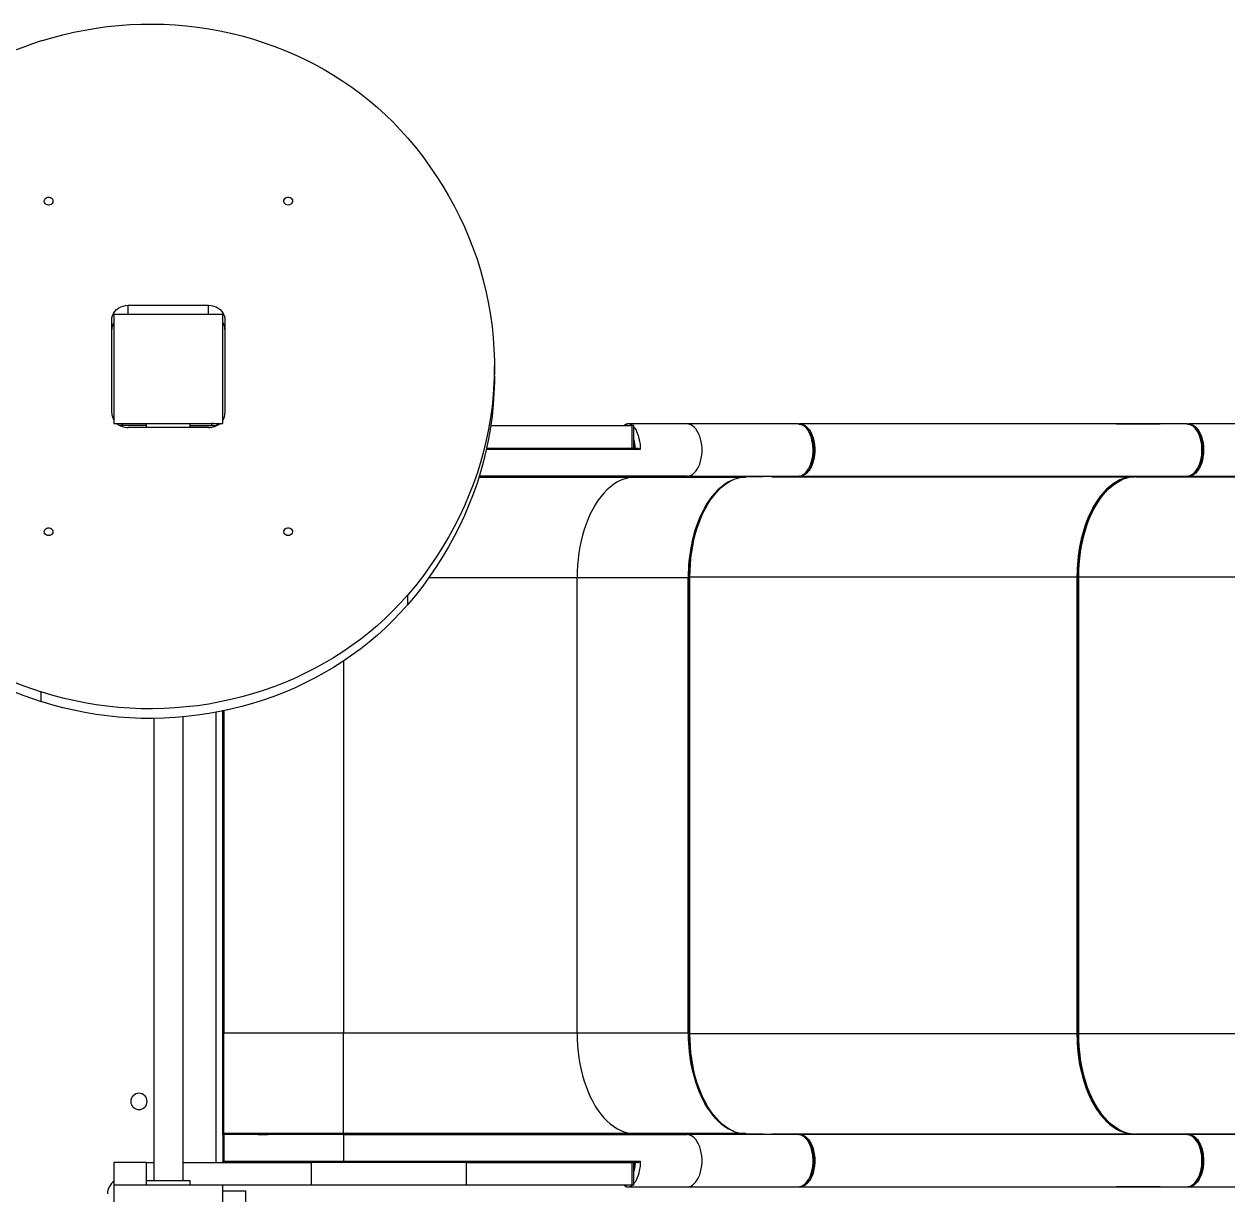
# Model space of a CAD drawing. Header units: millimetres. Extents: x -4791 to 5070, y -3040 to 3233.
# Drawn here: x 926 to 2030, y 325 to 1400 of the extents above; entities that cross this region are included whole.
import ezdxf

# ---------------------------------------------------------------- set-up
doc = ezdxf.new("R2010")
doc.units = ezdxf.units.MM
doc.layers.add('DIKOM_ОБЪЕКТ', color=7, linetype='Continuous')
doc.layers.add('DIKOM_РАЗМЕР_ОБЪЕКТА', color=7, linetype='Continuous')
doc.styles.add('style1', font='arial.ttf', dxfattribs={"width": 0.8})
doc.dimstyles.new('1-50', dxfattribs={"dimtxt": 300, "dimasz": 200, "dimexe": 100, "dimexo": 0, "dimgap": 100, "dimtad": 1, "dimtxsty": 'style1', "dimcen": 200, "dimclrd": 7, "dimclre": 7, "dimclrt": 7, "dimadec": 1, "dimazin": 2, "dimtfac": 1, "dimtmove": 0, "dimatfit": 2, "dimfxl": 0, "dimlwd": 25, "dimlwe": 18, "dimarcsym": 0})

# ---------------------------------------------------------------- blocks, each defined once
blk = doc.blocks.new('*D9')
at = {"layer": 'Defpoints', "color": 0, "transparency": 16777216}
for p in [(3069.7, 659.9), (-1839.1, -167), (3069.7, -1640.1)]:
    blk.add_point(p, dxfattribs=at)
at = {"layer": 'DIKOM_РАЗМЕР_ОБЪЕКТА', "color": 7, "lineweight": 18, "transparency": 16777216}
for p, q in [((3069.7, 659.9), (3069.7, -1740.1)), ((-1839.1, -167), (-1839.1, -1740.1))]:
    blk.add_line(p, q, dxfattribs=at)
at = {"layer": 'DIKOM_РАЗМЕР_ОБЪЕКТА', "color": 7, "lineweight": 25, "transparency": 16777216}
blk.add_line((-1639.1, -1640.1), (2869.7, -1640.1), dxfattribs=at)
at = {"layer": 'DIKOM_РАЗМЕР_ОБЪЕКТА', "color": 7, "transparency": 16777216}
for points in [[(-1639.1, -1606.7), (-1639.1, -1673.4), (-1839.1, -1640.1)], [(2869.7, -1606.7), (2869.7, -1673.4), (3069.7, -1640.1)]]:
    blk.add_solid(points, dxfattribs=at)
at = {"layer": 'DIKOM_РАЗМЕР_ОБЪЕКТА', "color": 7, "transparency": 16777216, "insert": (96.6, -1386.9), "char_height": 300, "attachment_point": 5, "style": 'style1'}
blk.add_mtext('4900', dxfattribs=at)

msp = doc.modelspace()

# ---------------------------------------------------------------- linework, layer by layer
at = {"layer": 'DIKOM_ОБЪЕКТ', "color": 7, "linetype": 'Continuous', "lineweight": 15}
for p, q in [((1021.155, 1141.203), (1095.155, 1141.203)), ((1021.155, 1132.715), (1021.155, 1141.203)), ((1095.155, 1132.715), (1095.155, 1141.203)), ((1006.155, 1042.496), (1006.155, 1127.61)), ((1108.155, 1132.715), (1008.155, 1132.715)), ((1008.155, 1132.715), (1008.155, 1032.715)), ((1108.155, 1032.715), (1108.155, 1132.715)), ((1110.155, 1127.61), (1110.155, 1042.496)), ((1357.645, 1076.173), (1357.645, 1085.053)), ((1008.155, 1032.715), (1108.155, 1032.715)), ((1038.155, 1030.715), (1013.673, 1030.715)), ((1016.155, 1030.715), (1016.155, 1032.715)), ((1095.155, 1028.903), (1021.155, 1028.903)), ((1038.155, 1028.903), (1038.155, 1032.715)), ((1038.155, 1030.715), (1038.155, 1030.715)), ((1038.155, 1028.903), (1038.155, 1030.715)), ((1078.155, 1028.903), (1078.155, 1032.715)), ((1078.155, 1030.715), (1102.638, 1030.715)), ((1098.155, 1030.715), (1098.155, 1032.715)), ((1354.29, 1030.715), (1483.916, 1030.715)), ((1479.752, 1032.215), (1479.706, 1032.215)), ((1480.317, 1032.215), (1479.752, 1032.215)), ((1534.578, 1032.215), (1480.317, 1032.215)), ((1483.916, 1030.715), (1483.916, 1009.715)), ((1485.816, 1030.715), (1483.916, 1030.715)), ((1485.816, 1009.715), (1485.816, 1030.715)), ((1628.78, 1032.215), (1534.578, 1032.215)), ((1611.493, 1032.215), (1571.917, 1032.215)), ((1636.623, 1032.215), (1628.78, 1032.215)), ((1636.624, 1032.215), (1638.13, 1032.215)), ((1985.93, 1032.215), (1638.13, 1032.215)), ((1929.067, 1032.215), (1969.217, 1032.215)), ((1993.773, 1032.215), (1985.93, 1032.215)), ((1993.774, 1032.215), (1995.28, 1032.215)), ((2343.081, 1032.215), (1995.28, 1032.215)), ((1491.6, 1008.737), (1350.221, 1008.737)), ((1483.916, 1009.715), (1350.437, 1009.715)), ((1485.816, 1009.715), (1483.916, 1009.715)), ((1489.038, 1009.715), (1486.151, 1009.715)), ((1534.578, 984.215), (1343.718, 984.215)), ((1486.397, 983.214), (1534.578, 984.215)), ((1534.578, 984.215), (1636.623, 984.215)), ((1636.623, 984.215), (1588.443, 983.214)), ((1612.409, 983.712), (1945.279, 983.712)), ((1635.12, 984.184), (1638.13, 984.215)), ((1638.13, 984.215), (1993.773, 984.215)), ((1993.773, 984.215), (1945.279, 983.712)), ((1946.786, 983.712), (1995.28, 984.215)), ((1946.786, 983.712), (2302.429, 983.712)), ((1993.773, 984.215), (1993.799, 984.215)), ((1995.28, 984.215), (2350.924, 984.215)), ((1343.407, 983.214), (1486.397, 983.214)), ((1486.397, 983.214), (1588.443, 983.214)), ((1577.382, 981.066), (1577.567, 981.145)), ((1433.628, 890.715), (1297.198, 890.715)), ((1535.674, 890.715), (1433.628, 890.715)), ((1433.628, 472.715), (1433.628, 890.715)), ((1535.674, 472.715), (1535.674, 890.715)), ((1535.887, 890.715), (1535.674, 890.715)), ((1535.887, 472.715), (1535.887, 890.715)), ((1535.904, 891.713), (1536.433, 891.713)), ((1537.181, 891.713), (1536.433, 891.713)), ((1536.433, 891.713), (1536.433, 471.717)), ((1537.181, 891.713), (1892.824, 891.713)), ((1537.181, 471.717), (1537.181, 891.713)), ((1892.824, 891.713), (1892.824, 471.717)), ((1893.037, 891.713), (1892.824, 891.713)), ((1893.037, 471.717), (1893.037, 891.713)), ((1893.037, 891.713), (1893.584, 891.713)), ((1894.331, 891.713), (1893.584, 891.713)), ((1893.584, 891.713), (1893.584, 471.717)), ((1894.331, 891.713), (2249.974, 891.713)), ((1894.331, 471.717), (1894.331, 891.713)), ((1278.048, 866.317), (1278.048, 875.197)), ((1219.111, 814.4), (1219.111, 472.715)), ((941.379, 777.165), (941.379, 786.045)), ((1071.655, 336.715), (1071.655, 762.979)), ((1102.155, 353.715), (1102.155, 767.222)), ((1108.155, 379.041), (1108.155, 768.404)), ((1109.155, 768.612), (1109.155, 472.715)), ((1044.655, 761.612), (1044.655, 336.715)), ((1108.155, 472.715), (1109.155, 472.715)), ((1109.155, 380.216), (1109.155, 472.715)), ((1109.155, 472.715), (1219.111, 472.715)), ((1219.111, 380.216), (1219.111, 472.715)), ((1219.111, 472.715), (1433.628, 472.715)), ((1433.628, 472.715), (1535.674, 472.715)), ((1535.674, 472.715), (1535.887, 472.715)), ((1536.433, 471.717), (1535.895, 471.717)), ((1537.181, 471.717), (1536.433, 471.717)), ((1892.824, 471.717), (1537.181, 471.717)), ((1892.824, 471.717), (1893.037, 471.717)), ((1893.584, 471.717), (1893.037, 471.717)), ((1894.331, 471.717), (1893.584, 471.717)), ((2249.974, 471.717), (1894.331, 471.717)), ((1108.155, 459.351), (1108.155, 379.216)), ((1108.155, 379.216), (1108.155, 378.215)), ((1108.155, 378.215), (1108.155, 354.715)), ((1109.155, 379.215), (1109.155, 380.216)), ((1219.111, 380.216), (1109.155, 380.216)), ((1109.155, 379.215), (1109.155, 354.693)), ((1219.111, 379.215), (1109.155, 379.215)), ((1219.111, 380.216), (1219.111, 379.215)), ((1486.397, 380.216), (1219.111, 380.216)), ((1219.111, 379.215), (1219.111, 354.693)), ((1219.111, 379.215), (1534.578, 379.215)), ((1534.578, 379.215), (1486.397, 380.216)), ((1588.443, 380.216), (1486.397, 380.216)), ((1636.623, 379.215), (1534.578, 379.215)), ((1588.443, 380.216), (1636.623, 379.215)), ((1945.279, 379.718), (1612.409, 379.718)), ((1638.13, 379.215), (1635.12, 379.246)), ((1637.82, 379.065), (1636.623, 379.215)), ((1993.773, 379.215), (1638.13, 379.215)), ((1945.279, 379.718), (1993.773, 379.215)), ((1995.28, 379.215), (1946.786, 379.718)), ((2302.429, 379.718), (1946.786, 379.718)), ((1993.788, 379.215), (1993.773, 379.215)), ((1994.581, 379.077), (1993.788, 379.215)), ((2350.924, 379.215), (1995.28, 379.215)), ((1008.155, 353.715), (1008.155, 332.715)), ((1038.155, 353.715), (1008.155, 353.715)), ((1038.155, 332.715), (1038.155, 353.715)), ((1038.155, 353.715), (1044.655, 353.715)), ((1071.655, 353.715), (1189.306, 353.715)), ((1108.155, 353.715), (1108.155, 354.54)), ((1109.155, 354.693), (1219.111, 354.693)), ((1109.155, 354.693), (1109.155, 353.715)), ((1189.306, 353.715), (1189.306, 332.715)), ((1332.056, 353.715), (1189.306, 353.715)), ((1219.111, 354.693), (1491.6, 354.693)), ((1219.111, 354.693), (1219.111, 353.715)), ((1332.056, 332.715), (1332.056, 353.715)), ((1332.056, 353.715), (1483.916, 353.715)), ((1483.916, 353.715), (1483.916, 332.715)), ((1485.816, 353.715), (1483.916, 353.715)), ((1485.816, 332.715), (1485.816, 353.715)), ((1489.038, 353.715), (1486.151, 353.715)), ((1108.155, 332.715), (1008.155, 332.715)), ((1008.155, 332.715), (1008.155, 232.715)), ((1038.155, 332.715), (1038.155, 336.715)), ((1078.155, 336.715), (1038.155, 336.715)), ((1078.155, 332.715), (1078.155, 336.715)), ((1189.306, 332.715), (1108.155, 332.715)), ((1108.155, 232.715), (1108.155, 332.715)), ((1332.056, 332.715), (1189.306, 332.715)), ((1483.916, 332.715), (1332.056, 332.715)), ((1485.816, 332.715), (1483.916, 332.715)), ((1108.155, 327.715), (1129.155, 327.715)), ((1129.155, 277.715), (1129.155, 327.715)), ((1479.706, 331.215), (1479.752, 331.215)), ((1479.752, 331.215), (1480.317, 331.215)), ((1480.317, 331.215), (1534.578, 331.215)), ((1534.578, 331.215), (1628.78, 331.215)), ((1571.917, 331.215), (1611.493, 331.215)), ((1628.78, 331.215), (1636.623, 331.215)), ((1638.13, 331.215), (1985.93, 331.215)), ((1969.217, 331.215), (1929.067, 331.215)), ((1985.93, 331.215), (1993.773, 331.215)), ((1993.774, 331.215), (1994.588, 331.215)), ((1994.746, 331.215), (1995.28, 331.215)), ((1995.28, 331.215), (2343.081, 331.215))]:
    msp.add_line(p, q, dxfattribs=at)
at = {"layer": 'DIKOM_ОБЪЕКТ', "color": 7, "linetype": 'Continuous', "lineweight": 15, "flags": 128}
for points in [[(941.379, 1384.061), (951.248, 1387.051), (961.224, 1389.73), (971.298, 1392.093), (981.456, 1394.139), (991.686, 1395.864), (1001.975, 1397.266), (1012.313, 1398.344), (1022.685, 1399.097), (1033.08, 1399.523), (1043.485, 1399.623), (1053.887, 1399.395), (1064.275, 1398.841), (1074.635, 1397.96), (1084.955, 1396.754), (1095.223, 1395.225), (1105.426, 1393.374), (1115.552, 1391.204), (1125.589, 1388.716), (1135.524, 1385.915), (1145.347, 1382.803), (1155.044, 1379.384), (1164.605, 1375.662), (1174.018, 1371.643), (1183.271, 1367.33), (1192.354, 1362.728), (1201.255, 1357.844), (1209.963, 1352.683), (1218.469, 1347.252), (1226.762, 1341.557), (1234.832, 1335.604), (1242.67, 1329.401), (1250.265, 1322.956), (1257.609, 1316.276), (1264.693, 1309.369), (1271.509, 1302.244), (1278.048, 1294.909)], [(1278.048, 1294.909), (1285.037, 1286.52), (1291.739, 1277.94), (1298.146, 1269.177), (1304.252, 1260.239), (1310.051, 1251.135), (1315.538, 1241.874), (1320.709, 1232.464), (1325.556, 1222.914), (1330.077, 1213.234), (1334.267, 1203.432), (1338.122, 1193.517), (1341.638, 1183.5), (1344.813, 1173.39), (1347.642, 1163.195), (1350.123, 1152.927), (1352.254, 1142.594), (1354.033, 1132.206), (1355.459, 1121.774), (1356.529, 1111.307), (1357.243, 1100.815), (1357.6, 1090.309), (1357.6, 1079.797), (1357.243, 1069.29), (1356.529, 1058.798), (1355.459, 1048.331), (1354.033, 1037.899), (1352.254, 1027.512), (1350.123, 1017.179), (1347.642, 1006.91), (1344.813, 996.716), (1341.638, 986.605), (1338.122, 976.588), (1334.267, 966.674), (1330.077, 956.872), (1325.556, 947.191), (1320.709, 937.641), (1315.538, 928.231), (1310.051, 918.97), (1304.252, 909.866), (1298.146, 900.929), (1291.739, 892.166), (1285.037, 883.586), (1278.048, 875.197)], [(948.155, 1233.252), (946.976, 1233.413), (945.902, 1233.882), (945.028, 1234.617), (944.432, 1235.552), (944.167, 1236.606), (944.256, 1237.683), (944.691, 1238.689), (945.435, 1239.534), (946.42, 1240.142), (947.559, 1240.461), (948.752, 1240.461), (949.891, 1240.142), (950.876, 1239.534), (951.62, 1238.689), (952.055, 1237.683), (952.144, 1236.606), (951.879, 1235.552), (951.283, 1234.617), (950.409, 1233.882), (949.334, 1233.413), (948.155, 1233.252)], [(1168.155, 1233.252), (1166.976, 1233.413), (1165.902, 1233.882), (1165.028, 1234.617), (1164.432, 1235.552), (1164.167, 1236.606), (1164.256, 1237.683), (1164.691, 1238.689), (1165.435, 1239.534), (1166.42, 1240.142), (1167.559, 1240.461), (1168.752, 1240.461), (1169.891, 1240.142), (1170.876, 1239.534), (1171.62, 1238.689), (1172.055, 1237.683), (1172.144, 1236.606), (1171.879, 1235.552), (1171.283, 1234.617), (1170.409, 1233.882), (1169.334, 1233.413), (1168.155, 1233.252)], [(1006.155, 1127.61), (1006.34, 1129.736), (1006.89, 1131.81), (1007.79, 1133.781), (1009.02, 1135.599), (1010.549, 1137.221), (1012.339, 1138.607), (1014.346, 1139.721), (1016.52, 1140.537), (1018.809, 1141.035), (1021.155, 1141.203)], [(1095.155, 1141.203), (1097.502, 1141.035), (1099.791, 1140.537), (1101.965, 1139.721), (1103.972, 1138.607), (1105.762, 1137.221), (1107.291, 1135.599), (1108.521, 1133.781), (1109.421, 1131.81), (1109.971, 1129.736), (1110.155, 1127.61)], [(1357.645, 1076.173), (1357.6, 1070.917), (1357.243, 1060.41), (1356.529, 1049.918), (1355.459, 1039.452), (1354.033, 1029.019), (1352.254, 1018.632), (1350.123, 1008.299), (1347.642, 998.031), (1344.813, 987.836), (1341.638, 977.726), (1338.122, 967.708), (1334.267, 957.794), (1330.077, 947.992), (1325.556, 938.311), (1320.709, 928.762), (1315.538, 919.352), (1310.051, 910.09), (1304.252, 900.987), (1298.146, 892.049), (1291.739, 883.286), (1285.037, 874.706), (1278.048, 866.317)], [(1485.816, 1029.172), (1485.84, 1029.145), (1486.529, 1028.252), (1487.151, 1027.314), (1487.709, 1026.35), (1488.206, 1025.377), (1489.654, 1021.696), (1490.709, 1017.573), (1491.357, 1013.193), (1491.6, 1008.737)], [(1534.578, 984.215), (1536.303, 984.404), (1538.001, 984.969), (1539.645, 985.9), (1541.209, 987.184), (1542.669, 988.799), (1544.001, 990.72), (1545.184, 992.917), (1546.2, 995.355), (1547.033, 997.996), (1547.67, 1000.799), (1548.1, 1003.718), (1548.316, 1006.708), (1548.316, 1009.722), (1548.1, 1012.712), (1547.67, 1015.631), (1547.033, 1018.434), (1546.2, 1021.075), (1545.184, 1023.513), (1544.001, 1025.71), (1542.669, 1027.631), (1541.209, 1029.246), (1539.645, 1030.53), (1538.001, 1031.461), (1536.303, 1032.026), (1534.578, 1032.215)], [(1636.623, 984.215), (1638.066, 984.347), (1639.256, 984.658), (1640.193, 985.036), (1640.883, 985.393), (1641.335, 985.665), (1641.869, 986.026), (1642.855, 986.815), (1643.892, 987.833), (1644.721, 988.805), (1645.567, 989.97), (1646.233, 991.031), (1646.458, 991.423), (1646.78, 992.015), (1647.188, 992.827), (1647.49, 993.479), (1647.693, 993.945), (1647.917, 994.489), (1648.679, 996.629), (1649.34, 999.027), (1649.796, 1001.246), (1650.092, 1003.248), (1650.33, 1005.99), (1650.389, 1008.22), (1650.126, 1012.889), (1649.342, 1017.394), (1648.972, 1018.82), (1648.55, 1020.201), (1648.196, 1021.216), (1647.782, 1022.271), (1647.033, 1023.921), (1646.461, 1025.002), (1645.803, 1026.1), (1645.013, 1027.244), (1644.274, 1028.168), (1643.065, 1029.425), (1641.726, 1030.505), (1639.319, 1031.751), (1636.623, 1032.215)], [(1637.551, 1031.922), (1640.213, 1031.464), (1642.759, 1030.114), (1645.111, 1027.921), (1647.173, 1024.965), (1648.86, 1021.381), (1650.117, 1017.271), (1650.887, 1012.851), (1651.149, 1008.214), (1650.889, 1003.597), (1650.114, 999.145), (1648.857, 995.041), (1647.169, 991.456), (1645.103, 988.5), (1642.758, 986.315), (1640.202, 984.963), (1639.87, 984.906)], [(1639.497, 1032.096), (1638.735, 1032.181), (1637.972, 1032.196)], [(1638.13, 1032.215), (1639.486, 1032.098), (1639.492, 1032.097)], [(1639.492, 1032.097), (1640.721, 1031.786), (1642.306, 1031.084), (1643.287, 1030.467), (1644.111, 1029.832), (1645.057, 1028.956), (1645.824, 1028.118), (1646.643, 1027.076), (1647.518, 1025.768), (1648.181, 1024.616), (1648.835, 1023.304), (1649.586, 1021.526), (1650.304, 1019.421), (1650.919, 1017.097), (1651.126, 1016.129), (1651.36, 1014.848), (1651.553, 1013.546), (1651.703, 1012.227), (1651.81, 1010.895), (1651.875, 1009.556), (1651.896, 1008.212), (1651.889, 1007.429), (1651.83, 1005.869), (1651.732, 1004.508), (1651.633, 1003.537), (1651.304, 1001.251), (1651.092, 1000.131), (1650.974, 999.579), (1650.912, 999.304), (1650.88, 999.168), (1650.864, 999.1), (1650.856, 999.065), (1650.852, 999.048), (1650.85, 999.04), (1650.849, 999.036), (1650.849, 999.034), (1650.848, 999.032), (1650.848, 999.032), (1650.848, 999.032), (1650.848, 999.032), (1650.848, 999.031), (1650.848, 999.031), (1650.848, 999.031), (1650.848, 999.031), (1650.794, 998.807), (1650.564, 997.916), (1650.18, 996.609), (1649.865, 995.666), (1649.575, 994.877), (1648.772, 992.99), (1648.331, 992.1), (1648.102, 991.669), (1647.985, 991.457), (1647.926, 991.353), (1647.896, 991.3), (1647.881, 991.274), (1647.874, 991.261), (1647.87, 991.255), (1647.868, 991.252), (1647.867, 991.25), (1647.867, 991.249), (1647.866, 991.249), (1647.866, 991.249), (1647.866, 991.249), (1647.866, 991.248), (1647.866, 991.248), (1647.866, 991.248), (1647.866, 991.248), (1647.767, 991.076), (1647.357, 990.403), (1646.713, 989.45), (1646.216, 988.79), (1645.775, 988.255), (1644.62, 987.048), (1644.018, 986.52), (1643.711, 986.276), (1643.557, 986.158), (1643.479, 986.101), (1643.44, 986.072), (1643.421, 986.058), (1643.411, 986.051), (1643.406, 986.048), (1643.404, 986.046), (1643.402, 986.045), (1643.402, 986.045), (1643.401, 986.044), (1643.401, 986.044), (1643.401, 986.044), (1643.401, 986.044), (1643.401, 986.044), (1643.401, 986.044), (1643.401, 986.044), (1643.401, 986.044), (1643.401, 986.044), (1643.401, 986.044), (1643.401, 986.044), (1643.401, 986.044), (1643.399, 986.042), (1643.391, 986.037), (1643.362, 986.016), (1643.244, 985.933), (1642.769, 985.619), (1641.964, 985.165), (1640.814, 984.675), (1639.658, 984.363), (1639.318, 984.315)], [(2002.882, 1026.081), (2001.417, 1028.175), (1999.038, 1030.39), (1996.457, 1031.754), (1993.773, 1032.215)], [(1994.701, 1031.922), (1997.363, 1031.464), (1999.909, 1030.114), (2002.262, 1027.921), (2004.324, 1024.965), (2006.011, 1021.381), (2007.268, 1017.271), (2008.038, 1012.851), (2008.299, 1008.214), (2008.04, 1003.597), (2007.264, 999.145), (2006.007, 995.041), (2004.319, 991.456), (2002.254, 988.5), (1999.908, 986.315), (1997.352, 984.963), (1996.841, 984.875)], [(1996.647, 1032.096), (1995.885, 1032.181), (1995.122, 1032.196)], [(1995.28, 1032.215), (1996.636, 1032.098), (1996.643, 1032.097)], [(1996.643, 1032.097), (1997.872, 1031.786), (1999.456, 1031.084), (2000.438, 1030.467), (2001.261, 1029.832), (2002.207, 1028.956), (2002.974, 1028.118), (2003.794, 1027.076), (2004.669, 1025.768), (2005.331, 1024.616), (2005.986, 1023.304), (2006.736, 1021.526), (2007.454, 1019.421), (2008.069, 1017.097), (2008.276, 1016.129), (2008.511, 1014.848), (2008.703, 1013.546), (2008.853, 1012.227), (2008.961, 1010.895), (2009.025, 1009.556), (2009.046, 1008.212), (2009.039, 1007.429), (2008.981, 1005.869), (2008.882, 1004.508), (2008.783, 1003.537), (2008.455, 1001.251), (2008.242, 1000.131), (2008.124, 999.579), (2008.062, 999.304), (2008.031, 999.168), (2008.015, 999.1), (2008.007, 999.065), (2008.003, 999.048), (2008.001, 999.04), (2007.999, 999.036), (2007.999, 999.034), (2007.999, 999.032), (2007.999, 999.032), (2007.999, 999.032), (2007.999, 999.032), (2007.998, 999.031), (2007.998, 999.031), (2007.998, 999.031), (2007.998, 999.031), (2007.944, 998.807), (2007.714, 997.916), (2007.33, 996.609), (2007.015, 995.666), (2006.726, 994.877), (2005.922, 992.99), (2005.482, 992.1), (2005.252, 991.669), (2005.135, 991.457), (2005.076, 991.353), (2005.046, 991.3), (2005.031, 991.274), (2005.024, 991.261), (2005.02, 991.255), (2005.018, 991.252), (2005.017, 991.25), (2005.017, 991.249), (2005.017, 991.249), (2005.017, 991.249), (2005.017, 991.249), (2005.017, 991.248), (2005.017, 991.248), (2005.017, 991.248), (2005.017, 991.248), (2004.917, 991.076), (2004.507, 990.403), (2003.863, 989.45), (2003.366, 988.79), (2002.926, 988.255), (2001.77, 987.048), (2001.168, 986.52), (2000.861, 986.276), (2000.707, 986.158), (2000.629, 986.101), (2000.59, 986.072), (2000.571, 986.058), (2000.561, 986.051), (2000.556, 986.048), (2000.554, 986.046), (2000.553, 986.045), (2000.552, 986.045), (2000.552, 986.044), (2000.552, 986.044), (2000.552, 986.044), (2000.552, 986.044), (2000.551, 986.044), (2000.551, 986.044), (2000.551, 986.044), (2000.551, 986.044), (2000.551, 986.044), (2000.551, 986.044), (2000.551, 986.044), (2000.551, 986.044), (2000.549, 986.042), (2000.542, 986.037), (2000.512, 986.016), (2000.395, 985.933), (1999.92, 985.619), (1999.115, 985.165), (1997.964, 984.675), (1996.808, 984.363), (1996.469, 984.315)], [(2002.875, 990.341), (2003.521, 991.268), (2005.229, 994.907), (2006.498, 999.056), (2007.278, 1003.557), (2007.539, 1008.237), (2007.273, 1012.916), (2006.488, 1017.415), (2005.215, 1021.56), (2003.503, 1025.193), (2002.882, 1026.081)], [(1485.816, 1016.136), (1486.239, 1013.446), (1486.474, 1009.715)], [(1352.993, 984.047), (1352.739, 984.029), (1352.007, 984.012), (1350.878, 983.997), (1349.481, 983.986), (1347.972, 983.981), (1346.522, 983.981), (1345.294, 983.988), (1344.427, 984), (1344.018, 984.016), (1343.993, 984.021), (1344.247, 984.039), (1344.979, 984.056), (1346.108, 984.071), (1347.506, 984.082), (1349.015, 984.087), (1350.465, 984.086), (1351.692, 984.08), (1352.56, 984.068), (1352.968, 984.052), (1352.993, 984.047)], [(1449.632, 984.057), (1449.378, 984.039), (1448.646, 984.021), (1447.517, 984.005), (1446.119, 983.991), (1444.61, 983.983), (1443.16, 983.98), (1441.932, 983.984), (1441.065, 983.993), (1440.657, 984.006), (1440.632, 984.011), (1440.885, 984.029), (1441.618, 984.047), (1442.747, 984.063), (1444.144, 984.076), (1445.653, 984.085), (1447.103, 984.087), (1448.331, 984.084), (1449.198, 984.075), (1449.607, 984.062), (1449.632, 984.057)], [(1638.13, 984.215), (1637.817, 984.291), (1637.55, 984.508)], [(1637.989, 984.238), (1638.522, 984.235), (1639.339, 984.308)], [(1945.279, 983.712), (1941.979, 983.497), (1938.693, 982.923), (1935.434, 981.992), (1932.214, 980.707), (1929.048, 979.074), (1925.946, 977.099), (1922.921, 974.789), (1919.984, 972.153), (1917.148, 969.203), (1914.429, 965.956)], [(1946.786, 983.712), (1946.705, 983.716), (1946.648, 983.726)], [(1993.799, 984.215), (1996.483, 984.684), (1999.062, 986.057), (2001.439, 988.28), (2002.875, 990.341)], [(1995.139, 984.238), (1995.673, 984.235), (1996.489, 984.308)], [(1486.397, 983.214), (1483.078, 983.001), (1479.773, 982.427), (1476.494, 981.493), (1473.256, 980.203), (1470.071, 978.563), (1466.95, 976.579), (1463.907, 974.257), (1460.953, 971.609), (1458.1, 968.643), (1455.359, 965.372), (1452.741, 961.809), (1450.256, 957.966), (1447.914, 953.86), (1445.723, 949.507), (1443.694, 944.923), (1441.832, 940.127), (1440.147, 935.137), (1438.643, 929.973), (1437.329, 924.655), (1436.207, 919.204), (1435.284, 913.641), (1434.561, 907.989), (1434.044, 902.269), (1433.732, 896.503), (1433.628, 890.715)], [(1537.181, 891.713), (1537.284, 897.468), (1537.594, 903.2), (1538.108, 908.888), (1538.826, 914.508), (1539.744, 920.039), (1540.858, 925.459), (1542.165, 930.746), (1543.659, 935.881), (1545.335, 940.843), (1547.185, 945.612), (1549.202, 950.17), (1551.38, 954.5), (1553.708, 958.583), (1556.178, 962.405), (1558.78, 965.949), (1561.505, 969.203), (1564.341, 972.153), (1567.277, 974.789), (1570.302, 977.099), (1573.404, 979.074), (1576.571, 980.707), (1577.382, 981.066)], [(1588.443, 983.214), (1585.123, 983.001), (1581.818, 982.427), (1578.54, 981.493), (1575.302, 980.203), (1572.116, 978.563), (1568.996, 976.579), (1565.953, 974.257), (1562.999, 971.609), (1560.146, 968.643), (1557.457, 965.439)], [(1936.486, 982.333), (1936.329, 982.28), (1933.1, 980.991), (1929.923, 979.352), (1926.811, 977.37), (1923.776, 975.053), (1920.83, 972.41), (1917.986, 969.45), (1915.252, 966.186), (1912.642, 962.63), (1910.163, 958.796), (1907.828, 954.7), (1905.644, 950.357), (1903.62, 945.784), (1901.764, 940.999), (1900.083, 936.022), (1898.584, 930.87), (1897.273, 925.566), (1896.155, 920.129), (1895.234, 914.58), (1894.514, 908.942), (1893.998, 903.237), (1893.687, 897.486), (1893.584, 891.713)], [(1894.331, 891.713), (1894.434, 897.468), (1894.744, 903.2), (1895.258, 908.888), (1895.976, 914.508), (1896.894, 920.039), (1898.009, 925.459), (1899.316, 930.746), (1900.81, 935.881), (1902.485, 940.843), (1904.335, 945.612), (1906.353, 950.17), (1908.53, 954.5), (1910.858, 958.583), (1913.328, 962.405), (1915.931, 965.949), (1918.655, 969.203), (1921.491, 972.153), (1924.427, 974.789), (1927.453, 977.099), (1930.555, 979.074), (1933.721, 980.707), (1934.532, 981.066)], [(1557.457, 965.439), (1557.405, 965.372), (1554.787, 961.809), (1552.302, 957.966), (1549.959, 953.86), (1547.769, 949.507), (1545.739, 944.923), (1543.878, 940.127), (1542.192, 935.137), (1540.689, 929.973), (1539.374, 924.655), (1538.253, 919.204), (1537.329, 913.641), (1536.607, 907.989), (1536.089, 902.269), (1535.778, 896.503), (1535.674, 890.715)], [(1535.887, 890.715), (1535.977, 896.112), (1536.067, 898.342), (1536.284, 902.026), (1536.599, 905.834), (1537.037, 909.889), (1537.603, 914.076), (1538.303, 918.341), (1539.139, 922.637), (1540.111, 926.927), (1541.22, 931.181), (1542.463, 935.372), (1543.838, 939.478), (1545.341, 943.478), (1546.968, 947.355), (1548.715, 951.093), (1550.576, 954.678), (1552.547, 958.095), (1554.623, 961.334), (1556.797, 964.384), (1557.689, 965.506)], [(1914.429, 965.956), (1914.424, 965.949), (1911.821, 962.405), (1909.351, 958.583), (1907.023, 954.5), (1904.846, 950.17), (1902.828, 945.612), (1900.978, 940.843), (1899.303, 935.881), (1897.809, 930.746), (1896.502, 925.459), (1895.387, 920.039), (1894.469, 914.508), (1893.752, 908.888), (1893.237, 903.2), (1892.927, 897.468), (1892.824, 891.713)], [(1893.037, 891.713), (1893.127, 897.096), (1893.217, 899.32), (1893.434, 902.993), (1893.749, 906.791), (1894.187, 910.834), (1894.753, 915.009), (1895.453, 919.261), (1896.288, 923.544), (1897.261, 927.821), (1898.369, 932.06), (1899.612, 936.237), (1900.986, 940.327), (1902.488, 944.312), (1904.114, 948.174), (1905.86, 951.896), (1907.72, 955.463), (1909.689, 958.864), (1911.763, 962.086), (1913.935, 965.118), (1914.66, 966.025)], [(1553.458, 959.521), (1553.013, 958.796), (1550.678, 954.7), (1548.493, 950.357), (1546.469, 945.784), (1544.613, 940.999), (1542.933, 936.022), (1541.434, 930.87), (1540.123, 925.566), (1539.005, 920.129), (1538.084, 914.58), (1537.364, 908.942), (1536.848, 903.237), (1536.537, 897.486), (1536.433, 891.713)], [(948.155, 929.604), (946.976, 929.765), (945.902, 930.234), (945.028, 930.969), (944.432, 931.905), (944.167, 932.958), (944.256, 934.036), (944.691, 935.041), (945.435, 935.886), (946.42, 936.495), (947.559, 936.813), (948.752, 936.813), (949.891, 936.495), (950.876, 935.886), (951.62, 935.041), (952.055, 934.036), (952.144, 932.958), (951.879, 931.905), (951.283, 930.969), (950.409, 930.234), (949.334, 929.765), (948.155, 929.604)], [(1168.155, 929.604), (1166.976, 929.765), (1165.902, 930.234), (1165.028, 930.969), (1164.432, 931.905), (1164.167, 932.958), (1164.256, 934.036), (1164.691, 935.041), (1165.435, 935.886), (1166.42, 936.495), (1167.559, 936.813), (1168.752, 936.813), (1169.891, 936.495), (1170.876, 935.886), (1171.62, 935.041), (1172.055, 934.036), (1172.144, 932.958), (1171.879, 931.905), (1171.283, 930.969), (1170.409, 930.234), (1169.334, 929.765), (1168.155, 929.604)], [(1278.048, 875.197), (1271.509, 867.862), (1264.693, 860.736), (1257.609, 853.829), (1250.265, 847.149), (1242.67, 840.704), (1234.832, 834.501), (1226.762, 828.549), (1218.469, 822.853), (1209.963, 817.422), (1201.255, 812.261), (1192.354, 807.377), (1183.271, 802.776), (1174.018, 798.463), (1164.605, 794.443), (1155.044, 790.722), (1145.347, 787.303), (1135.524, 784.191), (1125.589, 781.389), (1115.552, 778.902), (1105.426, 776.731), (1095.223, 774.88), (1084.955, 773.351), (1074.635, 772.146), (1064.275, 771.265), (1053.887, 770.71), (1043.485, 770.483), (1033.08, 770.582), (1022.685, 771.008), (1012.313, 771.761), (1001.975, 772.839), (991.686, 774.242), (981.456, 775.967), (971.298, 778.012), (961.224, 780.376), (951.248, 783.054), (941.379, 786.045)], [(1278.048, 866.317), (1271.509, 858.982), (1264.693, 851.857), (1257.609, 844.95), (1250.265, 838.27), (1242.67, 831.824), (1234.832, 825.622), (1226.762, 819.669), (1218.469, 813.974), (1209.963, 808.542), (1201.255, 803.382), (1192.354, 798.498), (1183.271, 793.896), (1174.018, 789.583), (1164.605, 785.563), (1155.044, 781.842), (1145.347, 778.423), (1135.524, 775.311), (1125.589, 772.51), (1115.552, 770.022), (1105.426, 767.852), (1095.223, 766.001), (1084.955, 764.471), (1074.635, 763.266), (1064.275, 762.385), (1053.887, 761.831), (1043.485, 761.603), (1033.08, 761.702), (1022.685, 762.129), (1012.313, 762.881), (1001.975, 763.96), (991.686, 765.362), (981.456, 767.087), (971.298, 769.133), (961.224, 771.496), (951.248, 774.175), (941.379, 777.165)], [(1433.628, 472.715), (1433.732, 466.927), (1434.044, 461.161), (1434.561, 455.441), (1435.284, 449.789), (1436.207, 444.226), (1437.329, 438.775), (1438.643, 433.457), (1440.147, 428.293), (1441.832, 423.303), (1443.694, 418.507), (1445.723, 413.923), (1447.914, 409.569), (1450.256, 405.464), (1452.741, 401.621), (1455.359, 398.058), (1458.1, 394.787), (1460.953, 391.821), (1463.907, 389.172), (1466.95, 386.851), (1470.071, 384.867), (1473.256, 383.226), (1476.494, 381.937), (1479.773, 381.003), (1483.078, 380.429), (1486.397, 380.216)], [(1535.674, 472.715), (1535.778, 466.927), (1536.089, 461.161), (1536.607, 455.441), (1537.329, 449.789), (1538.253, 444.226), (1539.374, 438.775), (1540.689, 433.457), (1542.192, 428.293), (1543.878, 423.303), (1545.739, 418.507), (1547.769, 413.923), (1549.959, 409.569), (1552.302, 405.464), (1554.167, 402.535)], [(1554.511, 402.307), (1553.466, 403.859), (1551.365, 407.341), (1549.378, 411.016), (1547.508, 414.875), (1545.763, 418.903), (1544.148, 423.089), (1542.667, 427.416), (1541.326, 431.87), (1540.129, 436.432), (1539.078, 441.081), (1538.179, 445.791), (1537.433, 450.522), (1536.844, 455.204), (1536.416, 459.664), (1536.153, 463.459), (1536.006, 466.514), (1535.908, 470.122), (1535.887, 472.715)], [(1536.433, 471.717), (1536.537, 465.943), (1536.848, 460.193), (1537.364, 454.487), (1538.084, 448.849), (1539.005, 443.301), (1540.123, 437.864), (1541.434, 432.559), (1542.933, 427.408), (1544.613, 422.431), (1546.469, 417.646), (1548.493, 413.073), (1550.678, 408.73), (1553.013, 404.634), (1554.005, 403.041)], [(1576.456, 382.775), (1573.404, 384.356), (1570.302, 386.331), (1567.277, 388.641), (1564.341, 391.276), (1561.505, 394.227), (1558.78, 397.481), (1556.178, 401.025), (1553.708, 404.847), (1551.38, 408.93), (1549.202, 413.259), (1547.185, 417.818), (1545.335, 422.587), (1543.659, 427.549), (1542.165, 432.684), (1540.858, 437.971), (1539.744, 443.391), (1538.826, 448.922), (1538.108, 454.542), (1537.594, 460.229), (1537.284, 465.962), (1537.181, 471.717)], [(1892.824, 471.717), (1892.927, 465.962), (1893.237, 460.229), (1893.752, 454.542), (1894.469, 448.922), (1895.387, 443.391), (1896.502, 437.971), (1897.809, 432.684), (1899.303, 427.549), (1900.978, 422.587), (1902.828, 417.818), (1904.846, 413.259), (1907.023, 408.93), (1909.351, 404.847), (1911.311, 401.776)], [(1911.403, 401.925), (1910.264, 403.638), (1908.183, 407.133), (1906.215, 410.822), (1904.367, 414.692), (1902.643, 418.73), (1901.05, 422.924), (1899.592, 427.257), (1898.274, 431.714), (1897.1, 436.277), (1896.074, 440.923), (1895.199, 445.625), (1894.478, 450.341), (1893.915, 454.991), (1893.514, 459.365), (1893.276, 462.96), (1893.137, 466.05), (1893.037, 471.717)], [(1893.584, 471.717), (1893.687, 465.943), (1893.998, 460.193), (1894.514, 454.487), (1895.234, 448.849), (1896.155, 443.301), (1897.273, 437.864), (1898.584, 432.559), (1900.083, 427.408), (1901.764, 422.431), (1903.62, 417.646), (1905.644, 413.073), (1907.828, 408.73), (1910.163, 404.634), (1912.642, 400.8), (1915.252, 397.244), (1917.986, 393.98), (1920.83, 391.02), (1923.776, 388.377), (1926.811, 386.059), (1929.923, 384.078), (1933.1, 382.439), (1936.329, 381.15), (1936.486, 381.097)], [(1933.607, 382.775), (1930.555, 384.356), (1927.453, 386.331), (1924.427, 388.641), (1921.491, 391.276), (1918.655, 394.227), (1915.931, 397.481), (1913.328, 401.025), (1910.858, 404.847), (1908.53, 408.93), (1906.353, 413.259), (1904.335, 417.818), (1902.485, 422.587), (1900.81, 427.549), (1899.316, 432.684), (1898.009, 437.971), (1896.894, 443.391), (1895.976, 448.922), (1895.258, 454.542), (1894.744, 460.229), (1894.434, 465.962), (1894.331, 471.717)], [(1554.167, 402.535), (1554.787, 401.621), (1557.405, 398.058), (1560.146, 394.787), (1562.999, 391.821), (1565.953, 389.172), (1568.996, 386.851), (1572.116, 384.867), (1575.302, 383.226), (1578.54, 381.937), (1581.818, 381.003), (1585.123, 380.429), (1588.443, 380.216)], [(1911.311, 401.776), (1911.821, 401.025), (1914.424, 397.481), (1917.148, 394.227), (1919.984, 391.276), (1922.921, 388.641), (1925.946, 386.331), (1929.048, 384.356), (1932.214, 382.722), (1935.434, 381.438), (1938.693, 380.506), (1941.979, 379.933), (1945.279, 379.718)], [(1251.6, 379.393), (1251.347, 379.375), (1250.614, 379.36), (1249.486, 379.349), (1248.088, 379.343), (1246.579, 379.343), (1245.129, 379.349), (1243.901, 379.36), (1243.034, 379.375), (1242.625, 379.393), (1242.6, 379.399), (1242.854, 379.416), (1243.587, 379.431), (1244.715, 379.443), (1246.113, 379.449), (1247.622, 379.449), (1249.072, 379.443), (1250.299, 379.432), (1251.167, 379.416), (1251.575, 379.399), (1251.6, 379.393)], [(1352.993, 379.383), (1352.739, 379.366), (1352.007, 379.353), (1350.878, 379.345), (1349.481, 379.342), (1347.972, 379.346), (1346.522, 379.355), (1345.294, 379.368), (1344.427, 379.385), (1344.018, 379.403), (1343.993, 379.409), (1344.247, 379.425), (1344.979, 379.439), (1346.108, 379.447), (1347.505, 379.45), (1349.014, 379.446), (1350.464, 379.437), (1351.692, 379.423), (1352.559, 379.406), (1352.968, 379.388), (1352.993, 379.383)], [(1449.632, 379.373), (1449.378, 379.358), (1448.646, 379.348), (1447.517, 379.343), (1446.12, 379.344), (1444.611, 379.35), (1443.161, 379.362), (1441.933, 379.378), (1441.066, 379.395), (1440.657, 379.413), (1440.632, 379.418), (1440.885, 379.433), (1441.618, 379.444), (1442.746, 379.449), (1444.144, 379.448), (1445.653, 379.442), (1447.103, 379.43), (1448.331, 379.414), (1449.198, 379.396), (1449.607, 379.378), (1449.632, 379.373)], [(1534.578, 331.215), (1536.303, 331.404), (1538.001, 331.969), (1539.645, 332.9), (1541.209, 334.184), (1542.669, 335.799), (1544.001, 337.72), (1545.184, 339.917), (1546.2, 342.355), (1547.033, 344.996), (1547.67, 347.799), (1548.1, 350.718), (1548.316, 353.708), (1548.316, 356.722), (1548.1, 359.712), (1547.67, 362.631), (1547.033, 365.434), (1546.2, 368.075), (1545.184, 370.513), (1544.001, 372.71), (1542.669, 374.631), (1541.209, 376.246), (1539.645, 377.53), (1538.001, 378.461), (1536.303, 379.026), (1534.578, 379.215)], [(1577.567, 382.285), (1576.571, 382.722), (1576.456, 382.775)], [(1637.978, 331.362), (1638.485, 331.435), (1639.657, 331.804), (1640.862, 332.381), (1642.006, 333.125), (1643.493, 334.416), (1644.928, 336.073), (1646.25, 338.06), (1646.633, 338.739), (1647.037, 339.517), (1647.425, 340.336), (1647.657, 340.861), (1647.921, 341.5), (1648.682, 343.637), (1649.343, 346.038), (1649.798, 348.257), (1650.093, 350.256), (1650.33, 352.983), (1650.389, 355.209), (1650.126, 359.896), (1649.339, 364.408), (1648.969, 365.833), (1648.546, 367.212), (1648.193, 368.224), (1647.779, 369.278), (1647.027, 370.932), (1646.486, 371.958), (1646.012, 372.767), (1645.411, 373.69), (1644.836, 374.477), (1644.286, 375.154), (1641.881, 377.396), (1641.144, 377.884), (1640.756, 378.108), (1639.991, 378.486), (1638.586, 378.97), (1637.82, 379.065)], [(1639.339, 379.122), (1638.519, 379.195), (1637.989, 379.191)], [(1638.13, 379.215), (1639.614, 379.075), (1640.827, 378.75), (1641.768, 378.362), (1642.445, 378.005), (1642.867, 377.749), (1643.413, 377.377), (1644.393, 376.587), (1645.335, 375.666), (1646.233, 374.619), (1647.084, 373.446), (1647.736, 372.406), (1648.274, 371.439), (1649.022, 369.892), (1649.478, 368.803), (1649.969, 367.463), (1650.47, 365.853), (1650.641, 365.226), (1650.841, 364.429), (1651.117, 363.174), (1651.426, 361.437), (1651.635, 359.88), (1651.832, 357.544), (1651.881, 356.366), (1651.892, 355.776), (1651.895, 355.481), (1651.896, 355.333), (1651.896, 355.259), (1651.896, 355.222), (1651.896, 355.204), (1651.896, 355.195), (1651.896, 355.19), (1651.896, 355.188), (1651.896, 355.186), (1651.896, 355.186), (1651.896, 355.186), (1651.896, 355.185), (1651.896, 355.185), (1651.896, 355.185), (1651.896, 355.185), (1651.896, 355.185), (1651.895, 354.966), (1651.885, 354.253), (1651.842, 353.081), (1651.717, 351.347), (1651.571, 350.025), (1651.377, 348.685), (1651.134, 347.339), (1650.846, 346.02), (1650.268, 343.892), (1649.673, 342.136), (1648.774, 339.994), (1647.899, 338.305), (1646.869, 336.67), (1645.999, 335.522), (1644.773, 334.194), (1643.396, 333.04), (1642.674, 332.56), (1641.937, 332.151), (1641.189, 331.814), (1640.655, 331.622), (1639.674, 331.366), (1639.486, 331.341)], [(1639.898, 378.518), (1640.212, 378.464), (1642.768, 377.108), (1645.114, 374.919), (1647.176, 371.96), (1648.861, 368.378), (1650.118, 364.27), (1650.89, 359.828), (1651.149, 355.193), (1650.888, 350.583), (1650.112, 346.136), (1648.854, 342.034), (1647.166, 338.452), (1645.102, 335.497), (1642.757, 333.314), (1640.203, 331.963), (1639.868, 331.905)], [(1946.786, 379.718), (1946.705, 379.713), (1946.648, 379.704)], [(1993.773, 331.215), (1996.458, 331.676), (1999.04, 333.041), (2001.419, 335.257), (2003.505, 338.24), (2005.217, 341.874), (2006.489, 346.022), (2007.273, 350.522), (2007.539, 355.202), (2007.276, 359.883), (2006.495, 364.384), (2005.225, 368.534), (2003.515, 372.172), (2001.431, 375.158), (1999.053, 377.379), (1996.473, 378.749), (1994.581, 379.077)], [(1994.725, 331.297), (1996.223, 331.586), (1997.601, 332.142), (1998.587, 332.694), (2000.833, 334.492), (2002.785, 336.845), (2004.475, 339.747), (2005.846, 343.09), (2006.869, 346.803), (2007.508, 350.744), (2007.749, 354.837), (2007.585, 358.919), (2007.016, 362.916), (2006.067, 366.664), (2004.752, 370.098), (2003.126, 373.076), (2001.222, 375.535), (2000.559, 376.204), (1999.889, 376.797), (1999.08, 377.417), (1997.894, 378.151), (1996.302, 378.822), (1994.603, 379.142)], [(1995.28, 379.215), (1994.967, 379.139), (1994.837, 379.033)], [(1996.489, 379.122), (1995.669, 379.195), (1995.14, 379.191)], [(1995.28, 379.215), (1996.765, 379.075), (1997.977, 378.75), (1998.918, 378.362), (1999.595, 378.005), (2000.017, 377.749), (2000.563, 377.377), (2001.543, 376.587), (2002.485, 375.666), (2003.383, 374.619), (2004.234, 373.446), (2004.886, 372.406), (2005.424, 371.439), (2006.173, 369.892), (2006.628, 368.803), (2007.119, 367.463), (2007.62, 365.853), (2007.792, 365.226), (2007.992, 364.429), (2008.268, 363.174), (2008.576, 361.437), (2008.785, 359.88), (2008.982, 357.544), (2009.031, 356.366), (2009.043, 355.776), (2009.045, 355.481), (2009.046, 355.333), (2009.046, 355.259), (2009.046, 355.222), (2009.046, 355.204), (2009.046, 355.195), (2009.046, 355.19), (2009.046, 355.188), (2009.046, 355.186), (2009.046, 355.186), (2009.046, 355.186), (2009.046, 355.185), (2009.046, 355.185), (2009.046, 355.185), (2009.046, 355.185), (2009.046, 355.185), (2009.045, 354.966), (2009.035, 354.253), (2008.992, 353.081), (2008.867, 351.347), (2008.722, 350.025), (2008.528, 348.685), (2008.285, 347.339), (2007.996, 346.02), (2007.418, 343.892), (2006.824, 342.136), (2005.924, 339.994), (2005.049, 338.305), (2004.019, 336.67), (2003.15, 335.522), (2001.923, 334.194), (2000.546, 333.04), (1999.824, 332.56), (1999.087, 332.151), (1998.339, 331.814), (1997.805, 331.622), (1996.825, 331.366), (1996.636, 331.341)], [(1997.008, 378.525), (1997.362, 378.464), (1999.918, 377.108), (2002.264, 374.919), (2004.327, 371.96), (2006.011, 368.378), (2007.268, 364.27), (2008.04, 359.828), (2008.299, 355.193), (2008.038, 350.583), (2007.262, 346.136), (2006.005, 342.034), (2004.317, 338.452), (2002.252, 335.497), (1999.907, 333.314), (1997.354, 331.963), (1997.011, 331.904)], [(1491.6, 354.693), (1491.357, 350.239), (1490.71, 345.862), (1490.337, 344.172), (1489.899, 342.535), (1489.397, 340.963), (1488.833, 339.467), (1488.209, 338.06), (1486.852, 335.647), (1485.816, 334.366)], [(1486.302, 353.914), (1486.125, 350.664), (1485.816, 348.301)], [(1486.961, 353.715), (1486.658, 349.892), (1486.032, 346.292), (1485.816, 345.527)], [(1485.816, 347.294), (1486.239, 349.984), (1486.474, 353.715)], [(1637.975, 331.253), (1637.817, 331.291), (1637.551, 331.508)], [(1995.125, 331.253), (1994.967, 331.291), (1994.701, 331.508)], [(1636.623, 331.215), (1637.038, 331.226), (1637.978, 331.362)], [(1639.486, 331.341), (1638.735, 331.238), (1638.13, 331.215)], [(1638.235, 331.239), (1638.735, 331.249), (1639.492, 331.332)], [(1995.122, 331.234), (1995.885, 331.249), (1996.643, 331.332)], [(1996.636, 331.341), (1995.885, 331.238), (1995.28, 331.215)]]:
    msp.add_lwpolyline(points, dxfattribs=at)
at = {"layer": 'DIKOM_ОБЪЕКТ', "color": 7, "linetype": 'Continuous', "lineweight": 15, "extrusion": (2.76751e-16, 3.49148e-15, -1)}
msp.add_circle((-1031.155, 409.715), 7.5, dxfattribs=at)
at = {"layer": 'DIKOM_ОБЪЕКТ', "color": 7, "linetype": 'Continuous', "lineweight": 15}
for centre, radius, start, end in [((1049.84, 1041.845), 358.992, 107.585386, 129.270895), ((1018.834, 1118.669), 12.683, 147.348713, 178.521377), ((1097.477, 1118.669), 12.683, 1.478623, 32.651287), ((1018.834, 1042.557), 12.683, 181.478623, 212.651287), ((1097.477, 1042.557), 12.683, 327.348713, 358.521377), ((1021.005, 1044.682), 15.78, 229.414506, 270.546873), ((1095.25, 1044.832), 15.929, 269.660037, 310.389439), ((1098.155, 1022.715), 10, 57.876507, 90), ((1479.706, 1028.815), 3.4, 90, 146.025524), ((1479.842, 1029.271), 2.956, 91.734896, 150.761302), ((1480.406, 1029.271), 2.956, 91.734896, 150.761302), ((1480.426, 1026.995), 5.221, 45.730196, 91.201748), ((1995.295, 1031.485), 0.731, 103.656299, 131.080025), ((1448.809, 1008.617), 38.167, 1.648579, 14.16694), ((1973.968, 1009.128), 33.797, 358.451466, 30.329495), ((1450.549, 1009.167), 35.755, 0.559122, 9.477233), ((1488.787, 1005.451), 4.325, 49.434847, 86.680356), ((1973.792, 1007.366), 33.971, 329.730144, 1.432255), ((1638.131, 991.562), 7.348, 269.995933, 279.30294), ((1947.297, 951.777), 31.949, 90.916741, 113.549149), ((1995.281, 991.562), 7.348, 269.995931, 279.302949), ((1049.84, 1128.261), 358.992, 230.729105, 252.414614), ((1049.84, 1119.381), 358.992, 230.729105, 252.414614), ((1109.155, 379.216), 1, 89.999641, 179.770769), ((1109.155, 378.215), 1, 90.000179, 179.953589), ((1947.481, 412.533), 32.834, 245.003002, 268.786289), ((1109.155, 354.715), 1, 180, 270), ((1108.871, 367.797), 13.106, 266.870076, 271.243299), ((1488.787, 357.979), 4.325, 273.319503, 310.565353), ((1016.006, 324.768), 13.85, 124.527, 180.218737), ((1479.706, 334.615), 3.4, 213.974476, 270), ((1479.809, 334.105), 2.901, 208.632581, 268.875638), ((1480.374, 334.105), 2.901, 208.632581, 268.875638), ((1480.292, 336.783), 5.568, 270.252791, 312.725856)]:
    msp.add_arc(centre, radius, start, end, dxfattribs=at)
msp.add_ellipse((1145.1, 379.396), major_axis=(4.5, 0), ratio=0.01192085, dxfattribs=at)

# ---------------------------------------------------------------- dimensions: what is measured, and where the dimension line sits
at = {"layer": 'DIKOM_РАЗМЕР_ОБЪЕКТА'}
dim = msp.add_linear_dim(base=(3069.695, -1640.069), p1=(-1839.053, -166.954), p2=(3069.695, 659.879), text='4900', dimstyle='1-50', dxfattribs=at)
dim.commit()
dim.dimension.update_dxf_attribs({"geometry": '*D9', "text_midpoint": (96.582, -1640.069), "dimtype": 160})

doc.saveas('drawing.dxf')
